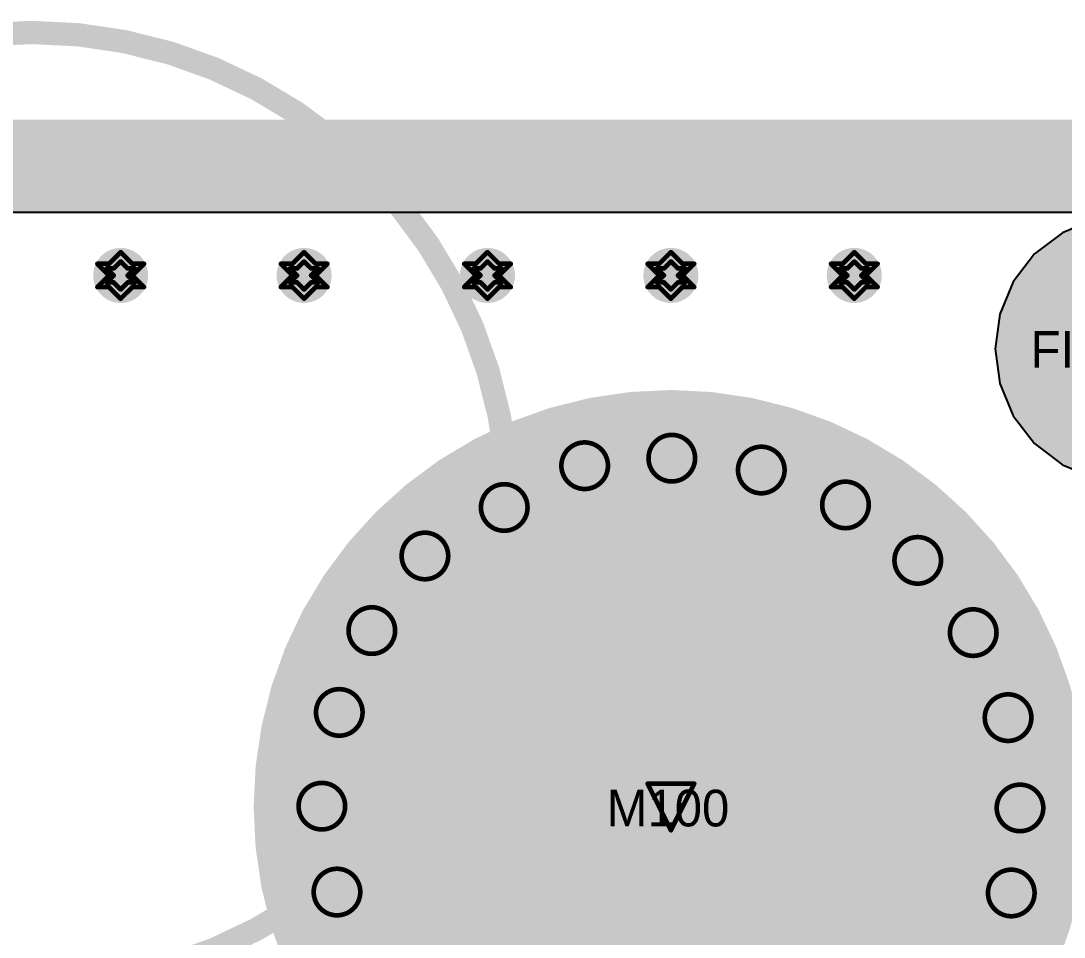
# Model space of a CAD drawing. Header units: millimetres. Extents: x 5 to 399, y 5 to 287.
# Drawn here: x 235.62 to 247, y 182.94 to 192.94 of the extents above; entities that cross this region are included whole.
import ezdxf

# ---------------------------------------------------------------- set-up
doc = ezdxf.new("R2010")
doc.units = ezdxf.units.MM
for name, color, linetype in [('BottomLayer', 5, 'Continuous'), ('BottomPaste', 16, 'Continuous'), ('BottomSolder', 6, 'Continuous'), ('DrillDrawing', 1, 'Continuous'), ('DrillGuide', 244, 'Continuous'), ('KeepOutLayer', 6, 'Continuous'), ('Mechanical2', 216, 'Continuous'), ('Mechanical3', 76, 'Continuous'), ('Mechanical7', 56, 'Continuous'), ('MidLayer1', 16, 'Continuous'), ('MidLayer2', 76, 'Continuous'), ('MultiLayer', 9, 'Continuous'), ('PadHoleLayer', 156, 'Continuous'), ('TopLayer', 1, 'Continuous'), ('TopOverlay', 2, 'Continuous'), ('TopSolder', 216, 'Continuous'), ('ViaHoleLayer', 16, 'Continuous')]:
    doc.layers.add(name, color=color, linetype=linetype)

# ---------------------------------------------------------------- blocks, each defined once
blk = doc.blocks.new('FID_1_1___6')
at = {"layer": 'TopLayer', "const_width": 0.55}
blk.add_lwpolyline([(-0.275, 0, 1), (0.275, 0, 1)], format="xyb", close=True, dxfattribs=at)
at = {"layer": 'TopSolder', "const_width": 1.45}
blk.add_lwpolyline([(-0.725, 0, 1), (0.725, 0, 1)], format="xyb", close=True, dxfattribs=at)
blk = doc.blocks.new('FID_1_1___B_75')
at = {"layer": 'BottomLayer', "const_width": 0.55}
blk.add_lwpolyline([(-0.275, 0, 1), (0.275, 0, 1)], format="xyb", close=True, dxfattribs=at)
at = {"layer": 'BottomPaste', "const_width": 0.55}
blk.add_lwpolyline([(-0.275, 0, 1), (0.275, 0, 1)], format="xyb", close=True, dxfattribs=at)
at = {"layer": 'BottomSolder', "const_width": 1.45}
blk.add_lwpolyline([(-0.725, 0, 1), (0.725, 0, 1)], format="xyb", close=True, dxfattribs=at)
blk = doc.blocks.new('M4_4_5_PAD9_211')
at = {"layer": 'BottomLayer', "const_width": 4.5}
blk.add_lwpolyline([(36.379, 0, 1), (40.879, 0, 1)], format="xyb", close=True, dxfattribs=at)
at = {"layer": 'BottomSolder', "const_width": 4.55}
blk.add_lwpolyline([(36.354, 0, 1), (40.904, 0, 1)], format="xyb", close=True, dxfattribs=at)
at = {"layer": 'MidLayer1', "const_width": 4.5}
blk.add_lwpolyline([(36.379, 0, 1), (40.879, 0, 1)], format="xyb", close=True, dxfattribs=at)
at = {"layer": 'MidLayer2', "const_width": 4.5}
blk.add_lwpolyline([(36.379, 0, 1), (40.879, 0, 1)], format="xyb", close=True, dxfattribs=at)
at = {"layer": 'MultiLayer', "const_width": 4.5}
blk.add_lwpolyline([(36.379, 0, 1), (40.879, 0, 1)], format="xyb", close=True, dxfattribs=at)
at = {"layer": 'PadHoleLayer', "const_width": 2.25}
blk.add_lwpolyline([(37.504, 0, 1), (39.754, 0, 1)], format="xyb", close=True, dxfattribs=at)
at = {"layer": 'TopLayer', "const_width": 4.5}
blk.add_lwpolyline([(36.379, 0, 1), (40.879, 0, 1)], format="xyb", close=True, dxfattribs=at)
at = {"layer": 'TopSolder', "const_width": 4.55}
blk.add_lwpolyline([(36.354, 0, 1), (40.904, 0, 1)], format="xyb", close=True, dxfattribs=at)

msp = doc.modelspace()

# ---------------------------------------------------------------- linework, layer by layer
at = {"layer": 'BottomLayer'}
for p, q in [((222.095, 190.852), (247.189, 190.852)), ((247.214, 190.725), (246.981, 190.628)), ((246.981, 190.628), (246.678, 190.396)), ((246.678, 190.396), (246.446, 190.093)), ((246.446, 190.093), (246.3, 189.74)), ((246.3, 189.74), (246.25, 189.362)), ((246.25, 189.362), (246.3, 188.983)), ((246.3, 188.983), (246.446, 188.631)), ((246.446, 188.631), (246.678, 188.328)), ((246.678, 188.328), (246.981, 188.095)), ((246.981, 188.095), (247.334, 187.949))]:
    msp.add_line(p, q, dxfattribs=at)
for points, const_width in [([(236.562, 190.162, 1), (236.862, 190.162, 1)], 0.3), ([(238.562, 190.162, 1), (238.862, 190.162, 1)], 0.3), ([(240.562, 190.162, 1), (240.862, 190.162, 1)], 0.3), ([(242.562, 190.162, 1), (242.862, 190.162, 1)], 0.3), ([(244.562, 190.162, 1), (244.862, 190.162, 1)], 0.3), ([(242.522, 188.168, 1), (242.922, 188.168, 1)], 0.4), ([(241.572, 188.086, 1), (241.972, 188.086, 1)], 0.4), ([(243.498, 188.039, 1), (243.898, 188.039, 1)], 0.4), ([(244.416, 187.658, 1), (244.816, 187.658, 1)], 0.4), ([(240.695, 187.63, 1), (241.095, 187.63, 1)], 0.4), ([(239.83, 187.101, 1), (240.23, 187.101, 1)], 0.4), ([(245.204, 187.053, 1), (245.604, 187.053, 1)], 0.4), ([(239.251, 186.287, 1), (239.651, 186.287, 1)], 0.4), ([(245.809, 186.265, 1), (246.209, 186.265, 1)], 0.4), ([(238.896, 185.394, 1), (239.296, 185.394, 1)], 0.4), ([(246.189, 185.337, 1), (246.589, 185.337, 1)], 0.4), ([(238.706, 184.371, 1), (239.106, 184.371, 1)], 0.4), ([(246.319, 184.352, 1), (246.719, 184.352, 1)], 0.4), ([(238.871, 183.434, 1), (239.271, 183.434, 1)], 0.4), ([(246.224, 183.424, 1), (246.624, 183.424, 1)], 0.4)]:
    msp.add_lwpolyline(points, format="xyb", close=True, dxfattribs=dict(at, const_width=const_width))
at = {"layer": 'DrillDrawing', "const_width": 0.0508}
for points in [[(236.585, 190.289), (236.712, 190.416)], [(236.636, 190.238), (236.712, 190.314)], [(236.712, 190.416), (236.839, 190.289)], [(236.712, 190.314), (236.789, 190.238)], [(238.585, 190.289), (238.712, 190.416)], [(238.636, 190.238), (238.712, 190.314)], [(238.712, 190.416), (238.839, 190.289)], [(238.712, 190.314), (238.789, 190.238)], [(240.585, 190.289), (240.712, 190.416)], [(240.636, 190.238), (240.712, 190.314)], [(240.712, 190.416), (240.839, 190.289)], [(240.712, 190.314), (240.789, 190.238)], [(242.585, 190.289), (242.712, 190.416)], [(242.636, 190.238), (242.712, 190.314)], [(242.712, 190.416), (242.839, 190.289)], [(242.712, 190.314), (242.789, 190.238)], [(244.585, 190.289), (244.712, 190.416)], [(244.636, 190.238), (244.712, 190.314)], [(244.712, 190.416), (244.839, 190.289)], [(244.712, 190.314), (244.789, 190.238)], [(236.458, 190.289), (236.585, 190.162)], [(236.458, 190.289), (236.585, 190.289)], [(236.56, 190.238), (236.636, 190.162)], [(236.56, 190.238), (236.636, 190.238)], [(236.789, 190.238), (236.865, 190.238)], [(236.789, 190.162), (236.865, 190.238)], [(236.839, 190.289), (236.966, 190.289)], [(236.839, 190.162), (236.966, 190.289)], [(238.458, 190.289), (238.585, 190.162)], [(238.458, 190.289), (238.585, 190.289)], [(238.56, 190.238), (238.636, 190.162)], [(238.56, 190.238), (238.636, 190.238)], [(238.789, 190.238), (238.865, 190.238)], [(238.789, 190.162), (238.865, 190.238)], [(238.839, 190.289), (238.966, 190.289)], [(238.839, 190.162), (238.966, 190.289)], [(240.458, 190.289), (240.585, 190.162)], [(240.458, 190.289), (240.585, 190.289)], [(240.56, 190.238), (240.636, 190.162)], [(240.56, 190.238), (240.636, 190.238)], [(240.789, 190.238), (240.865, 190.238)], [(240.789, 190.162), (240.865, 190.238)], [(240.839, 190.289), (240.966, 190.289)], [(240.839, 190.162), (240.966, 190.289)], [(242.458, 190.289), (242.585, 190.162)], [(242.458, 190.289), (242.585, 190.289)], [(242.56, 190.238), (242.636, 190.162)], [(242.56, 190.238), (242.636, 190.238)], [(242.789, 190.238), (242.865, 190.238)], [(242.789, 190.162), (242.865, 190.238)], [(242.839, 190.289), (242.966, 190.289)], [(242.839, 190.162), (242.966, 190.289)], [(244.458, 190.289), (244.585, 190.162)], [(244.458, 190.289), (244.585, 190.289)], [(244.56, 190.238), (244.636, 190.162)], [(244.56, 190.238), (244.636, 190.238)], [(244.789, 190.238), (244.865, 190.238)], [(244.789, 190.162), (244.865, 190.238)], [(244.839, 190.289), (244.966, 190.289)], [(244.839, 190.162), (244.966, 190.289)], [(236.458, 190.035), (236.585, 190.162)], [(236.56, 190.086), (236.636, 190.162)], [(236.56, 190.086), (236.636, 190.086)], [(236.636, 190.086), (236.712, 190.009)], [(236.712, 190.009), (236.789, 190.086)], [(236.789, 190.162), (236.865, 190.086)], [(236.789, 190.086), (236.865, 190.086)], [(236.839, 190.162), (236.966, 190.035)], [(238.458, 190.035), (238.585, 190.162)], [(238.56, 190.086), (238.636, 190.162)], [(238.56, 190.086), (238.636, 190.086)], [(238.636, 190.086), (238.712, 190.009)], [(238.712, 190.009), (238.789, 190.086)], [(238.789, 190.162), (238.865, 190.086)], [(238.789, 190.086), (238.865, 190.086)], [(238.839, 190.162), (238.966, 190.035)], [(240.458, 190.035), (240.585, 190.162)], [(240.56, 190.086), (240.636, 190.162)], [(240.56, 190.086), (240.636, 190.086)], [(240.636, 190.086), (240.712, 190.009)], [(240.712, 190.009), (240.789, 190.086)], [(240.789, 190.162), (240.865, 190.086)], [(240.789, 190.086), (240.865, 190.086)], [(240.839, 190.162), (240.966, 190.035)], [(242.458, 190.035), (242.585, 190.162)], [(242.56, 190.086), (242.636, 190.162)], [(242.56, 190.086), (242.636, 190.086)], [(242.636, 190.086), (242.712, 190.009)], [(242.712, 190.009), (242.789, 190.086)], [(242.789, 190.162), (242.865, 190.086)], [(242.789, 190.086), (242.865, 190.086)], [(242.839, 190.162), (242.966, 190.035)], [(244.458, 190.035), (244.585, 190.162)], [(244.56, 190.086), (244.636, 190.162)], [(244.56, 190.086), (244.636, 190.086)], [(244.636, 190.086), (244.712, 190.009)], [(244.712, 190.009), (244.789, 190.086)], [(244.789, 190.162), (244.865, 190.086)], [(244.789, 190.086), (244.865, 190.086)], [(244.839, 190.162), (244.966, 190.035)], [(236.458, 190.035), (236.585, 190.035)], [(236.585, 190.035), (236.712, 189.908)], [(236.712, 189.908), (236.839, 190.035)], [(236.839, 190.035), (236.966, 190.035)], [(238.458, 190.035), (238.585, 190.035)], [(238.585, 190.035), (238.712, 189.908)], [(238.712, 189.908), (238.839, 190.035)], [(238.839, 190.035), (238.966, 190.035)], [(240.458, 190.035), (240.585, 190.035)], [(240.585, 190.035), (240.712, 189.908)], [(240.712, 189.908), (240.839, 190.035)], [(240.839, 190.035), (240.966, 190.035)], [(242.458, 190.035), (242.585, 190.035)], [(242.585, 190.035), (242.712, 189.908)], [(242.712, 189.908), (242.839, 190.035)], [(242.839, 190.035), (242.966, 190.035)], [(244.458, 190.035), (244.585, 190.035)], [(244.585, 190.035), (244.712, 189.908)], [(244.712, 189.908), (244.839, 190.035)], [(244.839, 190.035), (244.966, 190.035)], [(242.458, 184.616), (242.966, 184.616)], [(242.458, 184.616), (242.712, 184.108)], [(242.712, 184.108), (242.966, 184.616)]]:
    msp.add_lwpolyline(points, dxfattribs=at)
at = {"layer": 'DrillDrawing'}
for points, const_width in [([(236.7, 190.416, 1), (236.725, 190.416, 1)], 0.0254), ([(236.7, 190.416, 1), (236.725, 190.416, 1)], 0.0254), ([(236.7, 190.314, 1), (236.725, 190.314, 1)], 0.0254), ([(236.7, 190.314, 1), (236.725, 190.314, 1)], 0.0254), ([(238.7, 190.416, 1), (238.725, 190.416, 1)], 0.0254), ([(238.7, 190.416, 1), (238.725, 190.416, 1)], 0.0254), ([(238.7, 190.314, 1), (238.725, 190.314, 1)], 0.0254), ([(238.7, 190.314, 1), (238.725, 190.314, 1)], 0.0254), ([(240.7, 190.416, 1), (240.725, 190.416, 1)], 0.0254), ([(240.7, 190.416, 1), (240.725, 190.416, 1)], 0.0254), ([(240.7, 190.314, 1), (240.725, 190.314, 1)], 0.0254), ([(240.7, 190.314, 1), (240.725, 190.314, 1)], 0.0254), ([(242.7, 190.416, 1), (242.725, 190.416, 1)], 0.0254), ([(242.7, 190.416, 1), (242.725, 190.416, 1)], 0.0254), ([(242.7, 190.314, 1), (242.725, 190.314, 1)], 0.0254), ([(242.7, 190.314, 1), (242.725, 190.314, 1)], 0.0254), ([(244.7, 190.416, 1), (244.725, 190.416, 1)], 0.0254), ([(244.7, 190.416, 1), (244.725, 190.416, 1)], 0.0254), ([(244.7, 190.314, 1), (244.725, 190.314, 1)], 0.0254), ([(244.7, 190.314, 1), (244.725, 190.314, 1)], 0.0254), ([(236.446, 190.289, 1), (236.471, 190.289, 1)], 0.0254), ([(236.446, 190.289, 1), (236.471, 190.289, 1)], 0.0254), ([(236.547, 190.238, 1), (236.573, 190.238, 1)], 0.0254), ([(236.547, 190.238, 1), (236.573, 190.238, 1)], 0.0254), ([(236.573, 190.289, 1), (236.598, 190.289, 1)], 0.0254), ([(236.573, 190.289, 1), (236.598, 190.289, 1)], 0.0254), ([(236.624, 190.238, 1), (236.649, 190.238, 1)], 0.0254), ([(236.624, 190.238, 1), (236.649, 190.238, 1)], 0.0254), ([(236.776, 190.238, 1), (236.801, 190.238, 1)], 0.0254), ([(236.776, 190.238, 1), (236.801, 190.238, 1)], 0.0254), ([(236.827, 190.289, 1), (236.852, 190.289, 1)], 0.0254), ([(236.827, 190.289, 1), (236.852, 190.289, 1)], 0.0254), ([(236.852, 190.238, 1), (236.878, 190.238, 1)], 0.0254), ([(236.852, 190.238, 1), (236.878, 190.238, 1)], 0.0254), ([(236.954, 190.289, 1), (236.979, 190.289, 1)], 0.0254), ([(236.954, 190.289, 1), (236.979, 190.289, 1)], 0.0254), ([(238.446, 190.289, 1), (238.471, 190.289, 1)], 0.0254), ([(238.446, 190.289, 1), (238.471, 190.289, 1)], 0.0254), ([(238.547, 190.238, 1), (238.573, 190.238, 1)], 0.0254), ([(238.547, 190.238, 1), (238.573, 190.238, 1)], 0.0254), ([(238.573, 190.289, 1), (238.598, 190.289, 1)], 0.0254), ([(238.573, 190.289, 1), (238.598, 190.289, 1)], 0.0254), ([(238.624, 190.238, 1), (238.649, 190.238, 1)], 0.0254), ([(238.624, 190.238, 1), (238.649, 190.238, 1)], 0.0254), ([(238.776, 190.238, 1), (238.801, 190.238, 1)], 0.0254), ([(238.776, 190.238, 1), (238.801, 190.238, 1)], 0.0254), ([(238.827, 190.289, 1), (238.852, 190.289, 1)], 0.0254), ([(238.827, 190.289, 1), (238.852, 190.289, 1)], 0.0254), ([(238.852, 190.238, 1), (238.878, 190.238, 1)], 0.0254), ([(238.852, 190.238, 1), (238.878, 190.238, 1)], 0.0254), ([(238.954, 190.289, 1), (238.979, 190.289, 1)], 0.0254), ([(238.954, 190.289, 1), (238.979, 190.289, 1)], 0.0254), ([(240.446, 190.289, 1), (240.471, 190.289, 1)], 0.0254), ([(240.446, 190.289, 1), (240.471, 190.289, 1)], 0.0254), ([(240.547, 190.238, 1), (240.573, 190.238, 1)], 0.0254), ([(240.547, 190.238, 1), (240.573, 190.238, 1)], 0.0254), ([(240.573, 190.289, 1), (240.598, 190.289, 1)], 0.0254), ([(240.573, 190.289, 1), (240.598, 190.289, 1)], 0.0254), ([(240.624, 190.238, 1), (240.649, 190.238, 1)], 0.0254), ([(240.624, 190.238, 1), (240.649, 190.238, 1)], 0.0254), ([(240.776, 190.238, 1), (240.801, 190.238, 1)], 0.0254), ([(240.776, 190.238, 1), (240.801, 190.238, 1)], 0.0254), ([(240.827, 190.289, 1), (240.852, 190.289, 1)], 0.0254), ([(240.827, 190.289, 1), (240.852, 190.289, 1)], 0.0254), ([(240.852, 190.238, 1), (240.878, 190.238, 1)], 0.0254), ([(240.852, 190.238, 1), (240.878, 190.238, 1)], 0.0254), ([(240.954, 190.289, 1), (240.979, 190.289, 1)], 0.0254), ([(240.954, 190.289, 1), (240.979, 190.289, 1)], 0.0254), ([(242.446, 190.289, 1), (242.471, 190.289, 1)], 0.0254), ([(242.446, 190.289, 1), (242.471, 190.289, 1)], 0.0254), ([(242.547, 190.238, 1), (242.573, 190.238, 1)], 0.0254), ([(242.547, 190.238, 1), (242.573, 190.238, 1)], 0.0254), ([(242.573, 190.289, 1), (242.598, 190.289, 1)], 0.0254), ([(242.573, 190.289, 1), (242.598, 190.289, 1)], 0.0254), ([(242.624, 190.238, 1), (242.649, 190.238, 1)], 0.0254), ([(242.624, 190.238, 1), (242.649, 190.238, 1)], 0.0254), ([(242.776, 190.238, 1), (242.801, 190.238, 1)], 0.0254), ([(242.776, 190.238, 1), (242.801, 190.238, 1)], 0.0254), ([(242.827, 190.289, 1), (242.852, 190.289, 1)], 0.0254), ([(242.827, 190.289, 1), (242.852, 190.289, 1)], 0.0254), ([(242.852, 190.238, 1), (242.878, 190.238, 1)], 0.0254), ([(242.852, 190.238, 1), (242.878, 190.238, 1)], 0.0254), ([(242.954, 190.289, 1), (242.979, 190.289, 1)], 0.0254), ([(242.954, 190.289, 1), (242.979, 190.289, 1)], 0.0254), ([(244.446, 190.289, 1), (244.471, 190.289, 1)], 0.0254), ([(244.446, 190.289, 1), (244.471, 190.289, 1)], 0.0254), ([(244.547, 190.238, 1), (244.573, 190.238, 1)], 0.0254), ([(244.547, 190.238, 1), (244.573, 190.238, 1)], 0.0254), ([(244.573, 190.289, 1), (244.598, 190.289, 1)], 0.0254), ([(244.573, 190.289, 1), (244.598, 190.289, 1)], 0.0254), ([(244.624, 190.238, 1), (244.649, 190.238, 1)], 0.0254), ([(244.624, 190.238, 1), (244.649, 190.238, 1)], 0.0254), ([(244.776, 190.238, 1), (244.801, 190.238, 1)], 0.0254), ([(244.776, 190.238, 1), (244.801, 190.238, 1)], 0.0254), ([(244.827, 190.289, 1), (244.852, 190.289, 1)], 0.0254), ([(244.827, 190.289, 1), (244.852, 190.289, 1)], 0.0254), ([(244.852, 190.238, 1), (244.878, 190.238, 1)], 0.0254), ([(244.852, 190.238, 1), (244.878, 190.238, 1)], 0.0254), ([(244.954, 190.289, 1), (244.979, 190.289, 1)], 0.0254), ([(244.954, 190.289, 1), (244.979, 190.289, 1)], 0.0254), ([(236.547, 190.086, 1), (236.573, 190.086, 1)], 0.0254), ([(236.547, 190.086, 1), (236.573, 190.086, 1)], 0.0254), ([(236.573, 190.162, 1), (236.598, 190.162, 1)], 0.0254), ([(236.573, 190.162, 1), (236.598, 190.162, 1)], 0.0254), ([(236.624, 190.162, 1), (236.649, 190.162, 1)], 0.0254), ([(236.624, 190.162, 1), (236.649, 190.162, 1)], 0.0254), ([(236.624, 190.086, 1), (236.649, 190.086, 1)], 0.0254), ([(236.624, 190.086, 1), (236.649, 190.086, 1)], 0.0254), ([(236.776, 190.162, 1), (236.801, 190.162, 1)], 0.0254), ([(236.776, 190.162, 1), (236.801, 190.162, 1)], 0.0254), ([(236.776, 190.086, 1), (236.801, 190.086, 1)], 0.0254), ([(236.776, 190.086, 1), (236.801, 190.086, 1)], 0.0254), ([(236.827, 190.162, 1), (236.852, 190.162, 1)], 0.0254), ([(236.827, 190.162, 1), (236.852, 190.162, 1)], 0.0254), ([(236.852, 190.086, 1), (236.878, 190.086, 1)], 0.0254), ([(236.852, 190.086, 1), (236.878, 190.086, 1)], 0.0254), ([(238.547, 190.086, 1), (238.573, 190.086, 1)], 0.0254), ([(238.547, 190.086, 1), (238.573, 190.086, 1)], 0.0254), ([(238.573, 190.162, 1), (238.598, 190.162, 1)], 0.0254), ([(238.573, 190.162, 1), (238.598, 190.162, 1)], 0.0254), ([(238.624, 190.162, 1), (238.649, 190.162, 1)], 0.0254), ([(238.624, 190.162, 1), (238.649, 190.162, 1)], 0.0254), ([(238.624, 190.086, 1), (238.649, 190.086, 1)], 0.0254), ([(238.624, 190.086, 1), (238.649, 190.086, 1)], 0.0254), ([(238.776, 190.162, 1), (238.801, 190.162, 1)], 0.0254), ([(238.776, 190.162, 1), (238.801, 190.162, 1)], 0.0254), ([(238.776, 190.086, 1), (238.801, 190.086, 1)], 0.0254), ([(238.776, 190.086, 1), (238.801, 190.086, 1)], 0.0254), ([(238.827, 190.162, 1), (238.852, 190.162, 1)], 0.0254), ([(238.827, 190.162, 1), (238.852, 190.162, 1)], 0.0254), ([(238.852, 190.086, 1), (238.878, 190.086, 1)], 0.0254), ([(238.852, 190.086, 1), (238.878, 190.086, 1)], 0.0254), ([(240.547, 190.086, 1), (240.573, 190.086, 1)], 0.0254), ([(240.547, 190.086, 1), (240.573, 190.086, 1)], 0.0254), ([(240.573, 190.162, 1), (240.598, 190.162, 1)], 0.0254), ([(240.573, 190.162, 1), (240.598, 190.162, 1)], 0.0254), ([(240.624, 190.162, 1), (240.649, 190.162, 1)], 0.0254), ([(240.624, 190.162, 1), (240.649, 190.162, 1)], 0.0254), ([(240.624, 190.086, 1), (240.649, 190.086, 1)], 0.0254), ([(240.624, 190.086, 1), (240.649, 190.086, 1)], 0.0254), ([(240.776, 190.162, 1), (240.801, 190.162, 1)], 0.0254), ([(240.776, 190.162, 1), (240.801, 190.162, 1)], 0.0254), ([(240.776, 190.086, 1), (240.801, 190.086, 1)], 0.0254), ([(240.776, 190.086, 1), (240.801, 190.086, 1)], 0.0254), ([(240.827, 190.162, 1), (240.852, 190.162, 1)], 0.0254), ([(240.827, 190.162, 1), (240.852, 190.162, 1)], 0.0254), ([(240.852, 190.086, 1), (240.878, 190.086, 1)], 0.0254), ([(240.852, 190.086, 1), (240.878, 190.086, 1)], 0.0254), ([(242.547, 190.086, 1), (242.573, 190.086, 1)], 0.0254), ([(242.547, 190.086, 1), (242.573, 190.086, 1)], 0.0254), ([(242.573, 190.162, 1), (242.598, 190.162, 1)], 0.0254), ([(242.573, 190.162, 1), (242.598, 190.162, 1)], 0.0254), ([(242.624, 190.162, 1), (242.649, 190.162, 1)], 0.0254), ([(242.624, 190.162, 1), (242.649, 190.162, 1)], 0.0254), ([(242.624, 190.086, 1), (242.649, 190.086, 1)], 0.0254), ([(242.624, 190.086, 1), (242.649, 190.086, 1)], 0.0254), ([(242.776, 190.162, 1), (242.801, 190.162, 1)], 0.0254), ([(242.776, 190.162, 1), (242.801, 190.162, 1)], 0.0254), ([(242.776, 190.086, 1), (242.801, 190.086, 1)], 0.0254), ([(242.776, 190.086, 1), (242.801, 190.086, 1)], 0.0254), ([(242.827, 190.162, 1), (242.852, 190.162, 1)], 0.0254), ([(242.827, 190.162, 1), (242.852, 190.162, 1)], 0.0254), ([(242.852, 190.086, 1), (242.878, 190.086, 1)], 0.0254), ([(242.852, 190.086, 1), (242.878, 190.086, 1)], 0.0254), ([(244.547, 190.086, 1), (244.573, 190.086, 1)], 0.0254), ([(244.547, 190.086, 1), (244.573, 190.086, 1)], 0.0254), ([(244.573, 190.162, 1), (244.598, 190.162, 1)], 0.0254), ([(244.573, 190.162, 1), (244.598, 190.162, 1)], 0.0254), ([(244.624, 190.162, 1), (244.649, 190.162, 1)], 0.0254), ([(244.624, 190.162, 1), (244.649, 190.162, 1)], 0.0254), ([(244.624, 190.086, 1), (244.649, 190.086, 1)], 0.0254), ([(244.624, 190.086, 1), (244.649, 190.086, 1)], 0.0254), ([(244.776, 190.162, 1), (244.801, 190.162, 1)], 0.0254), ([(244.776, 190.162, 1), (244.801, 190.162, 1)], 0.0254), ([(244.776, 190.086, 1), (244.801, 190.086, 1)], 0.0254), ([(244.776, 190.086, 1), (244.801, 190.086, 1)], 0.0254), ([(244.827, 190.162, 1), (244.852, 190.162, 1)], 0.0254), ([(244.827, 190.162, 1), (244.852, 190.162, 1)], 0.0254), ([(244.852, 190.086, 1), (244.878, 190.086, 1)], 0.0254), ([(244.852, 190.086, 1), (244.878, 190.086, 1)], 0.0254), ([(236.446, 190.035, 1), (236.471, 190.035, 1)], 0.0254), ([(236.446, 190.035, 1), (236.471, 190.035, 1)], 0.0254), ([(236.573, 190.035, 1), (236.598, 190.035, 1)], 0.0254), ([(236.573, 190.035, 1), (236.598, 190.035, 1)], 0.0254), ([(236.7, 190.009, 1), (236.725, 190.009, 1)], 0.0254), ([(236.7, 190.009, 1), (236.725, 190.009, 1)], 0.0254), ([(236.827, 190.035, 1), (236.852, 190.035, 1)], 0.0254), ([(236.827, 190.035, 1), (236.852, 190.035, 1)], 0.0254), ([(236.954, 190.035, 1), (236.979, 190.035, 1)], 0.0254), ([(236.954, 190.035, 1), (236.979, 190.035, 1)], 0.0254), ([(238.446, 190.035, 1), (238.471, 190.035, 1)], 0.0254), ([(238.446, 190.035, 1), (238.471, 190.035, 1)], 0.0254), ([(238.573, 190.035, 1), (238.598, 190.035, 1)], 0.0254), ([(238.573, 190.035, 1), (238.598, 190.035, 1)], 0.0254), ([(238.7, 190.009, 1), (238.725, 190.009, 1)], 0.0254), ([(238.7, 190.009, 1), (238.725, 190.009, 1)], 0.0254), ([(238.827, 190.035, 1), (238.852, 190.035, 1)], 0.0254), ([(238.827, 190.035, 1), (238.852, 190.035, 1)], 0.0254), ([(238.954, 190.035, 1), (238.979, 190.035, 1)], 0.0254), ([(238.954, 190.035, 1), (238.979, 190.035, 1)], 0.0254), ([(240.446, 190.035, 1), (240.471, 190.035, 1)], 0.0254), ([(240.446, 190.035, 1), (240.471, 190.035, 1)], 0.0254), ([(240.573, 190.035, 1), (240.598, 190.035, 1)], 0.0254), ([(240.573, 190.035, 1), (240.598, 190.035, 1)], 0.0254), ([(240.7, 190.009, 1), (240.725, 190.009, 1)], 0.0254), ([(240.7, 190.009, 1), (240.725, 190.009, 1)], 0.0254), ([(240.827, 190.035, 1), (240.852, 190.035, 1)], 0.0254), ([(240.827, 190.035, 1), (240.852, 190.035, 1)], 0.0254), ([(240.954, 190.035, 1), (240.979, 190.035, 1)], 0.0254), ([(240.954, 190.035, 1), (240.979, 190.035, 1)], 0.0254), ([(242.446, 190.035, 1), (242.471, 190.035, 1)], 0.0254), ([(242.446, 190.035, 1), (242.471, 190.035, 1)], 0.0254), ([(242.573, 190.035, 1), (242.598, 190.035, 1)], 0.0254), ([(242.573, 190.035, 1), (242.598, 190.035, 1)], 0.0254), ([(242.7, 190.009, 1), (242.725, 190.009, 1)], 0.0254), ([(242.7, 190.009, 1), (242.725, 190.009, 1)], 0.0254), ([(242.827, 190.035, 1), (242.852, 190.035, 1)], 0.0254), ([(242.827, 190.035, 1), (242.852, 190.035, 1)], 0.0254), ([(242.954, 190.035, 1), (242.979, 190.035, 1)], 0.0254), ([(242.954, 190.035, 1), (242.979, 190.035, 1)], 0.0254), ([(244.446, 190.035, 1), (244.471, 190.035, 1)], 0.0254), ([(244.446, 190.035, 1), (244.471, 190.035, 1)], 0.0254), ([(244.573, 190.035, 1), (244.598, 190.035, 1)], 0.0254), ([(244.573, 190.035, 1), (244.598, 190.035, 1)], 0.0254), ([(244.7, 190.009, 1), (244.725, 190.009, 1)], 0.0254), ([(244.7, 190.009, 1), (244.725, 190.009, 1)], 0.0254), ([(244.827, 190.035, 1), (244.852, 190.035, 1)], 0.0254), ([(244.827, 190.035, 1), (244.852, 190.035, 1)], 0.0254), ([(244.954, 190.035, 1), (244.979, 190.035, 1)], 0.0254), ([(244.954, 190.035, 1), (244.979, 190.035, 1)], 0.0254), ([(236.7, 189.908, 1), (236.725, 189.908, 1)], 0.0254), ([(236.7, 189.908, 1), (236.725, 189.908, 1)], 0.0254), ([(238.7, 189.908, 1), (238.725, 189.908, 1)], 0.0254), ([(238.7, 189.908, 1), (238.725, 189.908, 1)], 0.0254), ([(240.7, 189.908, 1), (240.725, 189.908, 1)], 0.0254), ([(240.7, 189.908, 1), (240.725, 189.908, 1)], 0.0254), ([(242.7, 189.908, 1), (242.725, 189.908, 1)], 0.0254), ([(242.7, 189.908, 1), (242.725, 189.908, 1)], 0.0254), ([(244.7, 189.908, 1), (244.725, 189.908, 1)], 0.0254), ([(244.7, 189.908, 1), (244.725, 189.908, 1)], 0.0254), ([(242.976, 188.168, 1), (242.468, 188.168, 1)], 0.0508), ([(242.026, 188.086, 1), (241.518, 188.086, 1)], 0.0508), ([(243.952, 188.039, 1), (243.444, 188.039, 1)], 0.0508), ([(242.455, 188.168, 1), (242.481, 188.168, 1)], 0.0254), ([(242.963, 188.168, 1), (242.989, 188.168, 1)], 0.0254), ([(241.505, 188.086, 1), (241.53, 188.086, 1)], 0.0254), ([(242.013, 188.086, 1), (242.038, 188.086, 1)], 0.0254), ([(243.431, 188.039, 1), (243.456, 188.039, 1)], 0.0254), ([(243.939, 188.039, 1), (243.964, 188.039, 1)], 0.0254), ([(241.149, 187.63, 1), (240.641, 187.63, 1)], 0.0508), ([(244.87, 187.658, 1), (244.362, 187.658, 1)], 0.0508), ([(240.628, 187.63, 1), (240.654, 187.63, 1)], 0.0254), ([(241.136, 187.63, 1), (241.162, 187.63, 1)], 0.0254), ([(244.349, 187.658, 1), (244.374, 187.658, 1)], 0.0254), ([(244.857, 187.658, 1), (244.882, 187.658, 1)], 0.0254), ([(240.284, 187.101, 1), (239.776, 187.101, 1)], 0.0508), ([(245.658, 187.053, 1), (245.15, 187.053, 1)], 0.0508), ([(239.764, 187.101, 1), (239.789, 187.101, 1)], 0.0254), ([(240.272, 187.101, 1), (240.297, 187.101, 1)], 0.0254), ([(245.137, 187.053, 1), (245.163, 187.053, 1)], 0.0254), ([(245.645, 187.053, 1), (245.671, 187.053, 1)], 0.0254), ([(239.705, 186.287, 1), (239.197, 186.287, 1)], 0.0508), ([(246.263, 186.265, 1), (245.755, 186.265, 1)], 0.0508), ([(239.184, 186.287, 1), (239.209, 186.287, 1)], 0.0254), ([(239.692, 186.287, 1), (239.717, 186.287, 1)], 0.0254), ([(245.742, 186.265, 1), (245.768, 186.265, 1)], 0.0254), ([(246.25, 186.265, 1), (246.276, 186.265, 1)], 0.0254), ([(239.35, 185.394, 1), (238.842, 185.394, 1)], 0.0508), ([(246.643, 185.337, 1), (246.135, 185.337, 1)], 0.0508), ([(238.829, 185.394, 1), (238.855, 185.394, 1)], 0.0254), ([(239.337, 185.394, 1), (239.363, 185.394, 1)], 0.0254), ([(246.123, 185.337, 1), (246.148, 185.337, 1)], 0.0254), ([(246.631, 185.337, 1), (246.656, 185.337, 1)], 0.0254), ([(239.16, 184.371, 1), (238.652, 184.371, 1)], 0.0508), ([(242.446, 184.616, 1), (242.471, 184.616, 1)], 0.0254), ([(242.446, 184.616, 1), (242.471, 184.616, 1)], 0.0254), ([(242.954, 184.616, 1), (242.979, 184.616, 1)], 0.0254), ([(242.954, 184.616, 1), (242.979, 184.616, 1)], 0.0254), ([(246.773, 184.352, 1), (246.265, 184.352, 1)], 0.0508), ([(238.639, 184.371, 1), (238.664, 184.371, 1)], 0.0254), ([(239.147, 184.371, 1), (239.172, 184.371, 1)], 0.0254), ([(246.252, 184.352, 1), (246.278, 184.352, 1)], 0.0254), ([(246.76, 184.352, 1), (246.786, 184.352, 1)], 0.0254), ([(242.7, 184.108, 1), (242.725, 184.108, 1)], 0.0254), ([(242.7, 184.108, 1), (242.725, 184.108, 1)], 0.0254), ([(239.325, 183.434, 1), (238.817, 183.434, 1)], 0.0508), ([(246.678, 183.424, 1), (246.17, 183.424, 1)], 0.0508), ([(238.804, 183.434, 1), (238.829, 183.434, 1)], 0.0254), ([(239.312, 183.434, 1), (239.337, 183.434, 1)], 0.0254), ([(246.158, 183.424, 1), (246.183, 183.424, 1)], 0.0254), ([(246.666, 183.424, 1), (246.691, 183.424, 1)], 0.0254)]:
    msp.add_lwpolyline(points, format="xyb", close=True, dxfattribs=dict(at, const_width=const_width))
at = {"layer": 'DrillGuide'}
for points, const_width in [([(236.65, 190.162, 1), (236.775, 190.162, 1)], 0.125), ([(238.65, 190.162, 1), (238.775, 190.162, 1)], 0.125), ([(240.65, 190.162, 1), (240.775, 190.162, 1)], 0.125), ([(242.65, 190.162, 1), (242.775, 190.162, 1)], 0.125), ([(244.65, 190.162, 1), (244.775, 190.162, 1)], 0.125), ([(241.672, 188.086, 1), (241.872, 188.086, 1)], 0.2), ([(242.622, 188.168, 1), (242.822, 188.168, 1)], 0.2), ([(243.598, 188.039, 1), (243.798, 188.039, 1)], 0.2), ([(240.795, 187.63, 1), (240.995, 187.63, 1)], 0.2), ([(244.516, 187.658, 1), (244.716, 187.658, 1)], 0.2), ([(239.93, 187.101, 1), (240.13, 187.101, 1)], 0.2), ([(245.304, 187.053, 1), (245.504, 187.053, 1)], 0.2), ([(239.351, 186.287, 1), (239.551, 186.287, 1)], 0.2), ([(245.909, 186.265, 1), (246.109, 186.265, 1)], 0.2), ([(238.996, 185.394, 1), (239.196, 185.394, 1)], 0.2), ([(246.289, 185.337, 1), (246.489, 185.337, 1)], 0.2), ([(238.806, 184.371, 1), (239.006, 184.371, 1)], 0.2), ([(246.419, 184.352, 1), (246.619, 184.352, 1)], 0.2), ([(238.971, 183.434, 1), (239.171, 183.434, 1)], 0.2), ([(246.324, 183.424, 1), (246.524, 183.424, 1)], 0.2)]:
    msp.add_lwpolyline(points, format="xyb", close=True, dxfattribs=dict(at, const_width=const_width))
at = {"layer": 'KeepOutLayer', "const_width": 1}
msp.add_lwpolyline([(207.712, 191.362), (249.712, 191.362)], dxfattribs=at)
at = {"layer": 'Mechanical2', "const_width": 0.254}
msp.add_lwpolyline([(207.712, 191.362), (249.712, 191.362)], dxfattribs=at)
at = {"layer": 'Mechanical3'}
for points, const_width in [([(244.963, 184.362, 1), (240.462, 184.362, 1)], 0.254), ([(240.399, 184.362, 1), (240.526, 184.362, 1)], 0.127), ([(244.899, 184.362, 1), (245.026, 184.362, 1)], 0.127)]:
    msp.add_lwpolyline(points, format="xyb", close=True, dxfattribs=dict(at, const_width=const_width))
at = {"layer": 'Mechanical7'}
for points, const_width in [([(240.941, 187.613, 1), (230.541, 187.613, 1)], 0.254), ([(240.878, 187.613, 1), (241.005, 187.613, 1)], 0.127)]:
    msp.add_lwpolyline(points, format="xyb", close=True, dxfattribs=dict(at, const_width=const_width))
at = {"layer": 'MidLayer1'}
msp.add_line((222.159, 190.852), (249.203, 190.852), dxfattribs=at)
for points, const_width in [([(236.562, 190.162, 1), (236.862, 190.162, 1)], 0.3), ([(238.562, 190.162, 1), (238.862, 190.162, 1)], 0.3), ([(240.562, 190.162, 1), (240.862, 190.162, 1)], 0.3), ([(242.562, 190.162, 1), (242.862, 190.162, 1)], 0.3), ([(244.562, 190.162, 1), (244.862, 190.162, 1)], 0.3), ([(242.522, 188.168, 1), (242.922, 188.168, 1)], 0.4), ([(241.572, 188.086, 1), (241.972, 188.086, 1)], 0.4), ([(243.498, 188.039, 1), (243.898, 188.039, 1)], 0.4), ([(244.416, 187.658, 1), (244.816, 187.658, 1)], 0.4), ([(240.695, 187.63, 1), (241.095, 187.63, 1)], 0.4), ([(239.83, 187.101, 1), (240.23, 187.101, 1)], 0.4), ([(245.204, 187.053, 1), (245.604, 187.053, 1)], 0.4), ([(239.251, 186.287, 1), (239.651, 186.287, 1)], 0.4), ([(245.809, 186.265, 1), (246.209, 186.265, 1)], 0.4), ([(238.896, 185.394, 1), (239.296, 185.394, 1)], 0.4), ([(246.189, 185.337, 1), (246.589, 185.337, 1)], 0.4), ([(238.706, 184.371, 1), (239.106, 184.371, 1)], 0.4), ([(246.319, 184.352, 1), (246.719, 184.352, 1)], 0.4), ([(238.871, 183.434, 1), (239.271, 183.434, 1)], 0.4), ([(246.224, 183.424, 1), (246.624, 183.424, 1)], 0.4)]:
    msp.add_lwpolyline(points, format="xyb", close=True, dxfattribs=dict(at, const_width=const_width))
at = {"layer": 'MidLayer2'}
msp.add_line((222.159, 190.852), (249.203, 190.852), dxfattribs=at)
for points, const_width in [([(236.562, 190.162, 1), (236.862, 190.162, 1)], 0.3), ([(238.562, 190.162, 1), (238.862, 190.162, 1)], 0.3), ([(240.562, 190.162, 1), (240.862, 190.162, 1)], 0.3), ([(242.562, 190.162, 1), (242.862, 190.162, 1)], 0.3), ([(244.562, 190.162, 1), (244.862, 190.162, 1)], 0.3), ([(242.522, 188.168, 1), (242.922, 188.168, 1)], 0.4), ([(241.572, 188.086, 1), (241.972, 188.086, 1)], 0.4), ([(243.498, 188.039, 1), (243.898, 188.039, 1)], 0.4), ([(244.416, 187.658, 1), (244.816, 187.658, 1)], 0.4), ([(240.695, 187.63, 1), (241.095, 187.63, 1)], 0.4), ([(239.83, 187.101, 1), (240.23, 187.101, 1)], 0.4), ([(245.204, 187.053, 1), (245.604, 187.053, 1)], 0.4), ([(239.251, 186.287, 1), (239.651, 186.287, 1)], 0.4), ([(245.809, 186.265, 1), (246.209, 186.265, 1)], 0.4), ([(238.896, 185.394, 1), (239.296, 185.394, 1)], 0.4), ([(246.189, 185.337, 1), (246.589, 185.337, 1)], 0.4), ([(238.706, 184.371, 1), (239.106, 184.371, 1)], 0.4), ([(246.319, 184.352, 1), (246.719, 184.352, 1)], 0.4), ([(238.871, 183.434, 1), (239.271, 183.434, 1)], 0.4), ([(246.224, 183.424, 1), (246.624, 183.424, 1)], 0.4)]:
    msp.add_lwpolyline(points, format="xyb", close=True, dxfattribs=dict(at, const_width=const_width))
at = {"layer": 'MultiLayer'}
for points, const_width in [([(236.562, 190.162, 1), (236.862, 190.162, 1)], 0.3), ([(238.562, 190.162, 1), (238.862, 190.162, 1)], 0.3), ([(240.562, 190.162, 1), (240.862, 190.162, 1)], 0.3), ([(242.562, 190.162, 1), (242.862, 190.162, 1)], 0.3), ([(244.562, 190.162, 1), (244.862, 190.162, 1)], 0.3), ([(242.522, 188.168, 1), (242.922, 188.168, 1)], 0.4), ([(241.572, 188.086, 1), (241.972, 188.086, 1)], 0.4), ([(243.498, 188.039, 1), (243.898, 188.039, 1)], 0.4), ([(244.416, 187.658, 1), (244.816, 187.658, 1)], 0.4), ([(240.695, 187.63, 1), (241.095, 187.63, 1)], 0.4), ([(239.83, 187.101, 1), (240.23, 187.101, 1)], 0.4), ([(245.204, 187.053, 1), (245.604, 187.053, 1)], 0.4), ([(239.251, 186.287, 1), (239.651, 186.287, 1)], 0.4), ([(245.809, 186.265, 1), (246.209, 186.265, 1)], 0.4), ([(238.896, 185.394, 1), (239.296, 185.394, 1)], 0.4), ([(246.189, 185.337, 1), (246.589, 185.337, 1)], 0.4), ([(238.706, 184.371, 1), (239.106, 184.371, 1)], 0.4), ([(246.319, 184.352, 1), (246.719, 184.352, 1)], 0.4), ([(238.871, 183.434, 1), (239.271, 183.434, 1)], 0.4), ([(246.224, 183.424, 1), (246.624, 183.424, 1)], 0.4)]:
    msp.add_lwpolyline(points, format="xyb", close=True, dxfattribs=dict(at, const_width=const_width))
at = {"layer": 'TopLayer'}
for p, q in [((222.095, 190.852), (247.189, 190.852)), ((247.214, 190.725), (246.981, 190.628)), ((246.981, 190.628), (246.678, 190.396)), ((246.678, 190.396), (246.446, 190.093)), ((246.446, 190.093), (246.3, 189.74)), ((246.3, 189.74), (246.25, 189.362)), ((246.25, 189.362), (246.3, 188.983)), ((246.3, 188.983), (246.446, 188.631)), ((246.446, 188.631), (246.678, 188.328)), ((246.678, 188.328), (246.981, 188.095)), ((246.981, 188.095), (247.334, 187.949))]:
    msp.add_line(p, q, dxfattribs=at)
for points, const_width in [([(236.562, 190.162, 1), (236.862, 190.162, 1)], 0.3), ([(238.562, 190.162, 1), (238.862, 190.162, 1)], 0.3), ([(240.562, 190.162, 1), (240.862, 190.162, 1)], 0.3), ([(242.562, 190.162, 1), (242.862, 190.162, 1)], 0.3), ([(244.562, 190.162, 1), (244.862, 190.162, 1)], 0.3), ([(242.522, 188.168, 1), (242.922, 188.168, 1)], 0.4), ([(241.572, 188.086, 1), (241.972, 188.086, 1)], 0.4), ([(243.498, 188.039, 1), (243.898, 188.039, 1)], 0.4), ([(244.416, 187.658, 1), (244.816, 187.658, 1)], 0.4), ([(240.695, 187.63, 1), (241.095, 187.63, 1)], 0.4), ([(239.83, 187.101, 1), (240.23, 187.101, 1)], 0.4), ([(245.204, 187.053, 1), (245.604, 187.053, 1)], 0.4), ([(239.251, 186.287, 1), (239.651, 186.287, 1)], 0.4), ([(245.809, 186.265, 1), (246.209, 186.265, 1)], 0.4), ([(238.896, 185.394, 1), (239.296, 185.394, 1)], 0.4), ([(246.189, 185.337, 1), (246.589, 185.337, 1)], 0.4), ([(238.706, 184.371, 1), (239.106, 184.371, 1)], 0.4), ([(246.319, 184.352, 1), (246.719, 184.352, 1)], 0.4), ([(238.871, 183.434, 1), (239.271, 183.434, 1)], 0.4), ([(246.224, 183.424, 1), (246.624, 183.424, 1)], 0.4)]:
    msp.add_lwpolyline(points, format="xyb", close=True, dxfattribs=dict(at, const_width=const_width))
at = {"layer": 'ViaHoleLayer'}
for points, const_width in [([(236.65, 190.162, 1), (236.775, 190.162, 1)], 0.125), ([(238.65, 190.162, 1), (238.775, 190.162, 1)], 0.125), ([(240.65, 190.162, 1), (240.775, 190.162, 1)], 0.125), ([(242.65, 190.162, 1), (242.775, 190.162, 1)], 0.125), ([(244.65, 190.162, 1), (244.775, 190.162, 1)], 0.125), ([(241.672, 188.086, 1), (241.872, 188.086, 1)], 0.2), ([(242.622, 188.168, 1), (242.822, 188.168, 1)], 0.2), ([(243.598, 188.039, 1), (243.798, 188.039, 1)], 0.2), ([(240.795, 187.63, 1), (240.995, 187.63, 1)], 0.2), ([(244.516, 187.658, 1), (244.716, 187.658, 1)], 0.2), ([(239.93, 187.101, 1), (240.13, 187.101, 1)], 0.2), ([(245.304, 187.053, 1), (245.504, 187.053, 1)], 0.2), ([(239.351, 186.287, 1), (239.551, 186.287, 1)], 0.2), ([(245.909, 186.265, 1), (246.109, 186.265, 1)], 0.2), ([(238.996, 185.394, 1), (239.196, 185.394, 1)], 0.2), ([(246.289, 185.337, 1), (246.489, 185.337, 1)], 0.2), ([(238.806, 184.371, 1), (239.006, 184.371, 1)], 0.2), ([(246.419, 184.352, 1), (246.619, 184.352, 1)], 0.2), ([(238.971, 183.434, 1), (239.171, 183.434, 1)], 0.2), ([(246.324, 183.424, 1), (246.524, 183.424, 1)], 0.2)]:
    msp.add_lwpolyline(points, format="xyb", close=True, dxfattribs=dict(at, const_width=const_width))

# ---------------------------------------------------------------- block references
at = {"rotation": 90}
for name in ['FID_1_1___6', 'FID_1_1___B_75']:
    msp.add_blockref(name, (247.712, 189.362), dxfattribs=at)
msp.add_blockref('M4_4_5_PAD9_211', (204.083, 184.362))

# ---------------------------------------------------------------- texts
at = {"layer": 'TopOverlay'}
for s, p in [('FID107', (246.634, 189.154)), ('M100', (242.011, 184.15))]:
    msp.add_text(s, height=0.4, dxfattribs=at).set_placement(p)

doc.saveas('drawing.dxf')
